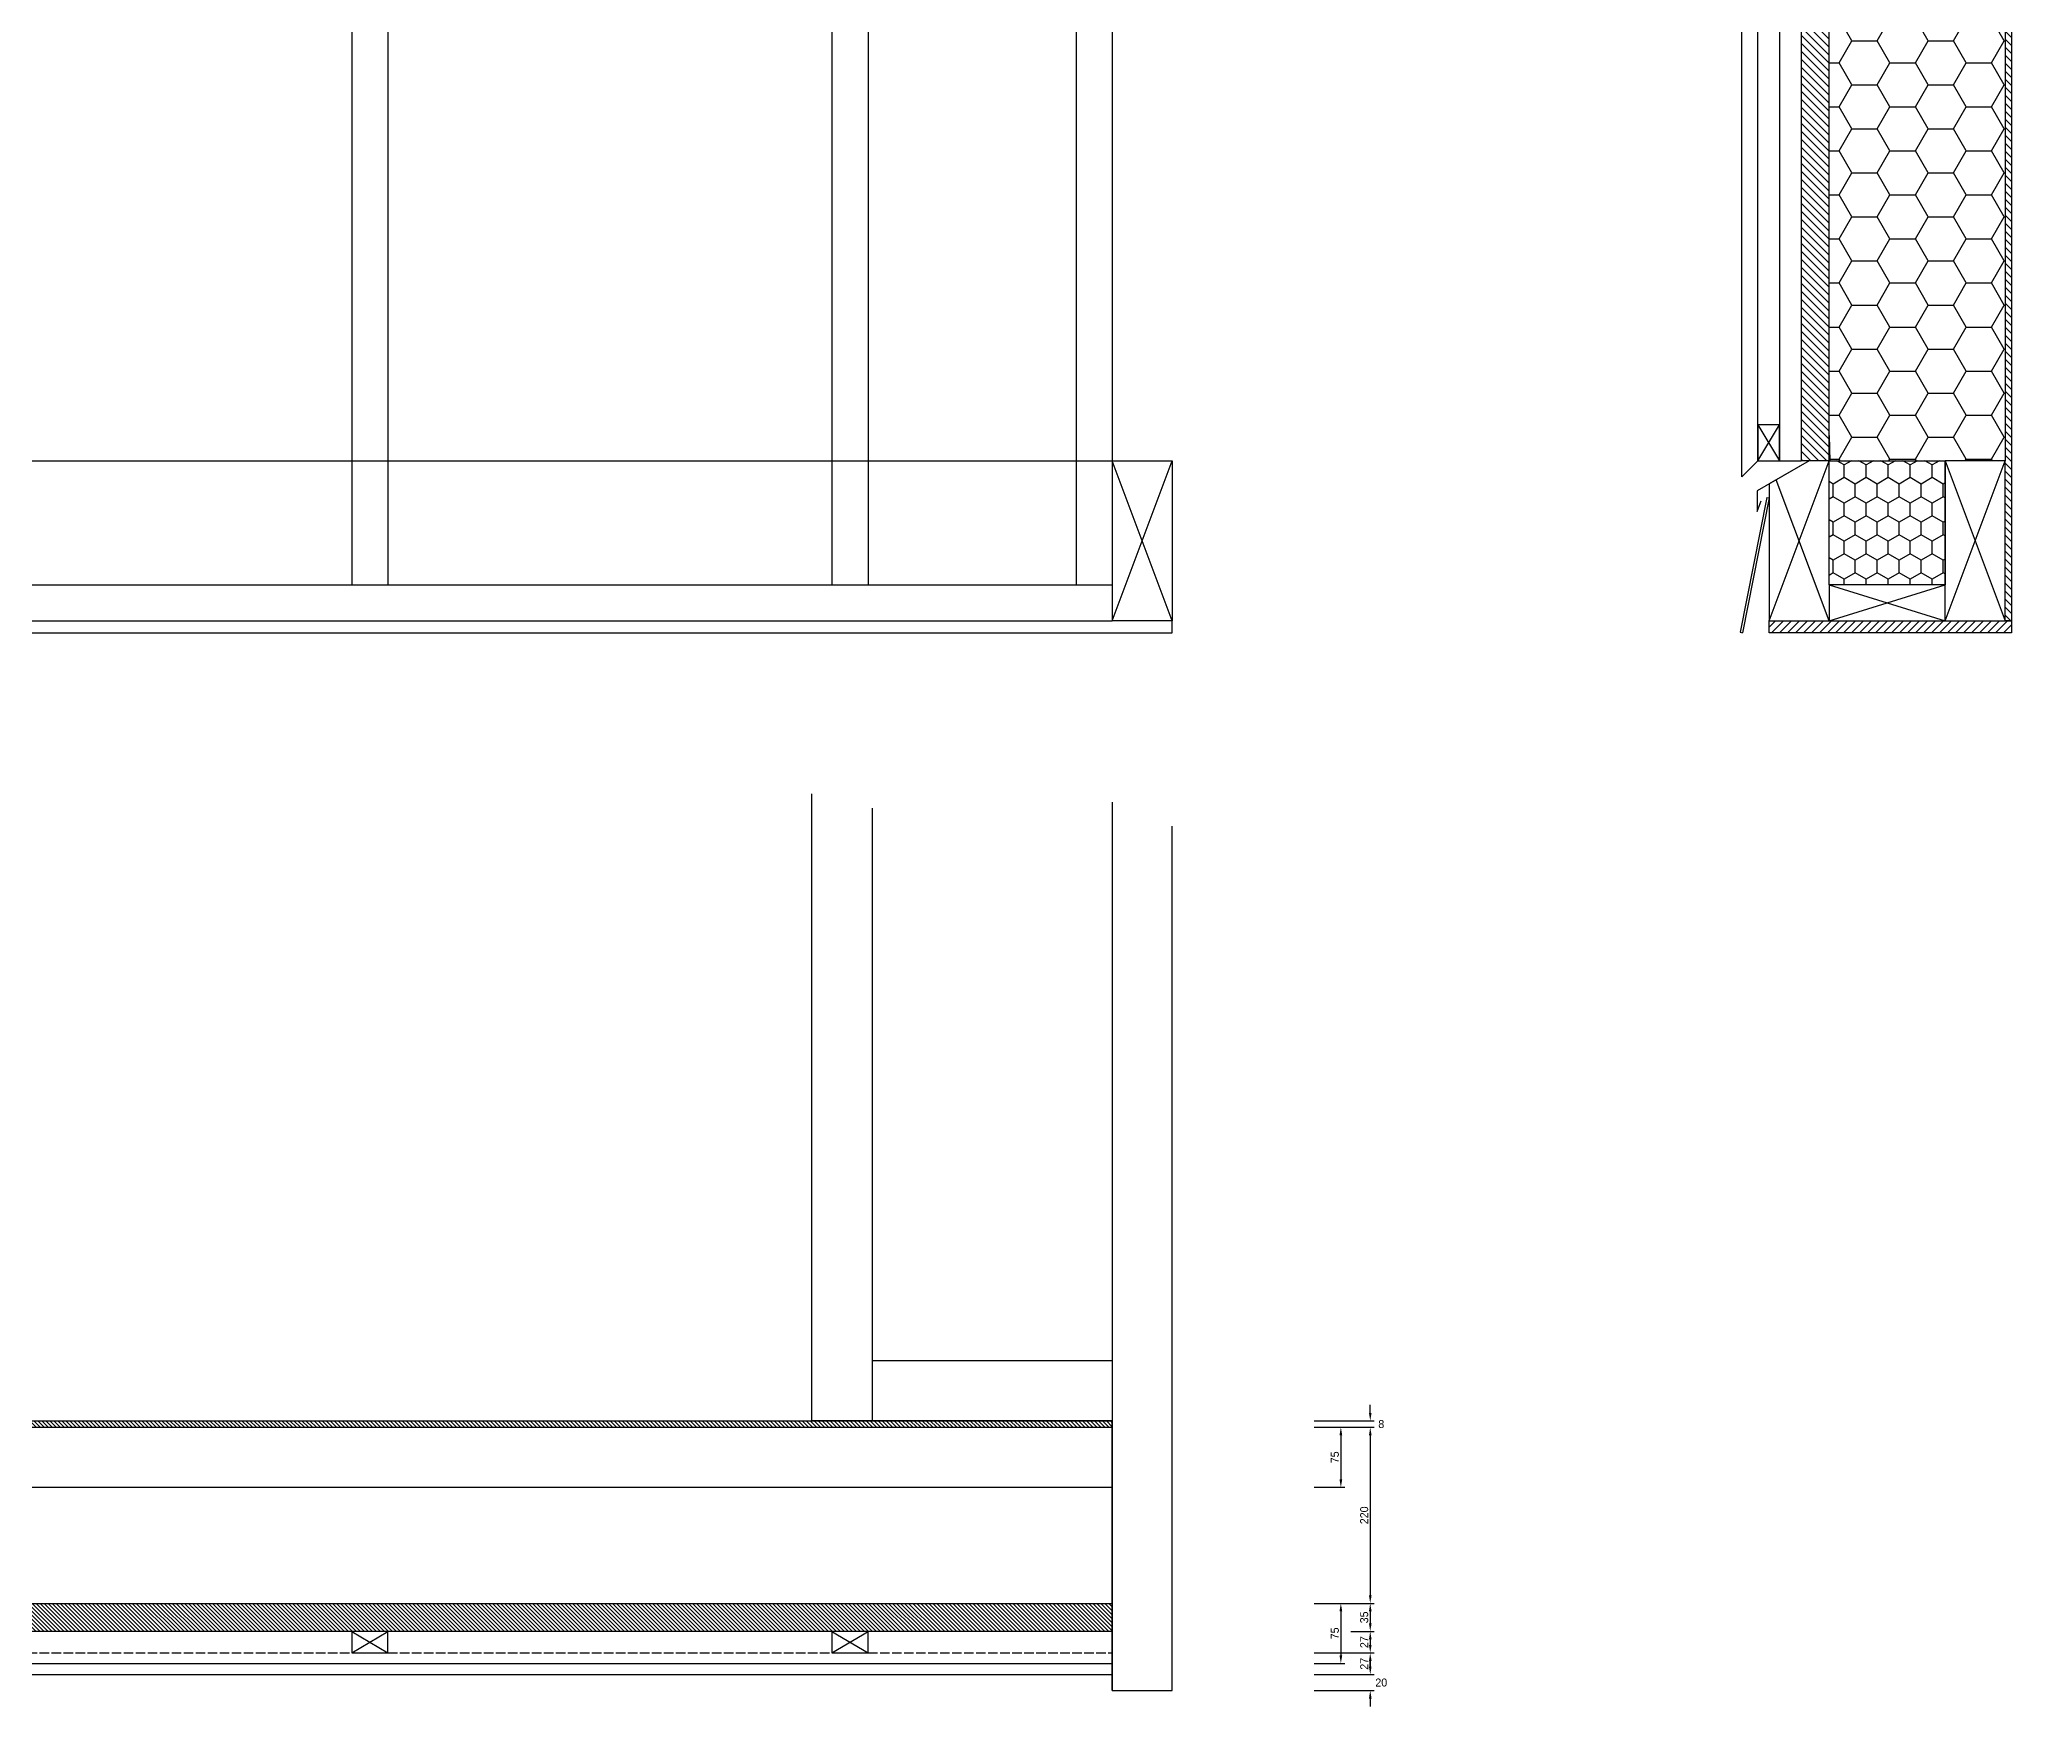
# Model space of a CAD drawing. Header units: millimetres. Extents: x -21175 to -1372, y -2274 to 1893.
# Drawn here: x -3836 to -1372, y -2274 to -190 of the extents above; entities that cross this region are included whole.
import ezdxf

# ---------------------------------------------------------------- set-up
doc = ezdxf.new("R2010")
doc.units = ezdxf.units.MM
doc.linetypes.add('ACAD_ISO02W100', pattern=[15, 12, -3])
doc.layers.get('0').update_dxf_attribs({"lineweight": 25, "true_color": 0xffffff})
doc.layers.get('Defpoints').update_dxf_attribs({"true_color": 0xffffff})
for name, color, linetype, lineweight, true_color in [('ardoise', 253, 'Continuous', 25, 0xa0a0a4), ('cotes', 178, 'Continuous', 25, 0x000000), ('larmier', 1, 'Continuous', 25, 0xff0000), ('Madrier', 1, 'Continuous', 25, 0xff0000)]:
    doc.layers.add(name, color=color, linetype=linetype, lineweight=lineweight, true_color=true_color)
doc.styles.add('QCADDimTextStyle', font='txt')
doc.dimstyles.new('QCADDimStyle', dxfattribs={"dimtxt": 10, "dimasz": 10, "dimexe": 5, "dimexo": 2.5, "dimgap": 2.5, "dimtad": 1, "dimtoh": 1, "dimdec": 4, "dimzin": 0, "dimdsep": 46, "dimtxsty": 'QCADDimTextStyle', "dimcen": 0.09, "dimadec": 0, "dimazin": 0, "dimtfac": 1, "dimtdec": 4, "dimtofl": 0, "dimtmove": 0, "dimatfit": 3, "dimfxl": 1, "dimtolj": 1, "dimtzin": 0, "dimarcsym": 0})

# ---------------------------------------------------------------- blocks, each defined once
blk = doc.blocks.new('tasseau')
for p, q in [((0, 45), (-27, 45)), ((-27, 45), (-27, 0)), ((-27, 0), (0, 45)), ((-27, 45), (0, 0)), ((0, 0), (0, 45)), ((-27, 0), (0, 0))]:
    blk.add_line(p, q)
blk = doc.blocks.new('*D7')
at = {"layer": 'cotes', "color": 0, "lineweight": -2}
for p, q in [((-2173.3, -1907), (-2173.3, -1897)), ((-2243.3, -1917), (-2168.3, -1917)), ((-2243.3, -1925), (-2168.3, -1925)), ((-2173.3, -1935), (-2173.3, -1945))]:
    blk.add_line(p, q, dxfattribs=at)
at = {"layer": 'cotes', "color": 0}
for points in [[(-2174.9, -1907), (-2171.6, -1907), (-2173.3, -1917)], [(-2171.6, -1935), (-2174.9, -1935), (-2173.3, -1925)]]:
    blk.add_solid(points, dxfattribs=at)
at = {"layer": 'Defpoints', "color": 0}
for p in [(-2245.8, -1917), (-2245.8, -1925), (-2173.3, -1925)]:
    blk.add_point(p, dxfattribs=at)
at = {"layer": 'cotes', "color": 0, "insert": (-2159.5, -1921), "char_height": 10, "attachment_point": 5, "style": 'QCADDimTextStyle'}
blk.add_mtext('\\A1;8', dxfattribs=at)
blk = doc.blocks.new('*D8')
at = {"layer": 'cotes', "color": 0, "lineweight": -2}
for p, q in [((-2243.3, -1925), (-2205, -1925)), ((-2210, -1935), (-2210, -1990)), ((-2243.3, -2000), (-2205, -2000))]:
    blk.add_line(p, q, dxfattribs=at)
at = {"layer": 'cotes', "color": 0}
for points in [[(-2208.3, -1935), (-2211.7, -1935), (-2210, -1925)], [(-2211.7, -1990), (-2208.3, -1990), (-2210, -2000)]]:
    blk.add_solid(points, dxfattribs=at)
at = {"layer": 'Defpoints', "color": 0}
for p in [(-2245.8, -1925), (-2245.8, -2000), (-2210, -2000)]:
    blk.add_point(p, dxfattribs=at)
at = {"layer": 'cotes', "color": 0, "insert": (-2217.5, -1962.5), "char_height": 10, "attachment_point": 5, "rotation": 90, "style": 'QCADDimTextStyle'}
blk.add_mtext('\\A1;75', dxfattribs=at)
blk = doc.blocks.new('*D9')
at = {"layer": 'cotes', "color": 0, "lineweight": -2}
for p, q in [((-2243.3, -1925), (-2168.3, -1925)), ((-2173.3, -1935), (-2173.3, -2135)), ((-2243.3, -2145), (-2168.3, -2145))]:
    blk.add_line(p, q, dxfattribs=at)
at = {"layer": 'cotes', "color": 0}
for points in [[(-2171.6, -1935), (-2174.9, -1935), (-2173.3, -1925)], [(-2174.9, -2135), (-2171.6, -2135), (-2173.3, -2145)]]:
    blk.add_solid(points, dxfattribs=at)
at = {"layer": 'Defpoints', "color": 0}
for p in [(-2245.8, -1925), (-2245.8, -2145), (-2173.3, -2145)]:
    blk.add_point(p, dxfattribs=at)
at = {"layer": 'cotes', "color": 0, "insert": (-2180.8, -2035), "char_height": 10, "attachment_point": 5, "rotation": 90, "style": 'QCADDimTextStyle'}
blk.add_mtext('\\A1;220', dxfattribs=at)
blk = doc.blocks.new('*D10')
at = {"layer": 'cotes', "color": 0, "lineweight": -2}
for p, q in [((-2197.5, -2145), (-2168.3, -2145)), ((-2173.3, -2155), (-2173.3, -2170)), ((-2197.5, -2180), (-2168.3, -2180))]:
    blk.add_line(p, q, dxfattribs=at)
at = {"layer": 'cotes', "color": 0}
for points in [[(-2171.6, -2155), (-2174.9, -2155), (-2173.3, -2145)], [(-2174.9, -2170), (-2171.6, -2170), (-2173.3, -2180)]]:
    blk.add_solid(points, dxfattribs=at)
at = {"layer": 'Defpoints', "color": 0}
for p in [(-2200, -2145), (-2200, -2180), (-2173.3, -2180)]:
    blk.add_point(p, dxfattribs=at)
at = {"layer": 'cotes', "color": 0, "insert": (-2180.8, -2162.5), "char_height": 10, "attachment_point": 5, "rotation": 90, "style": 'QCADDimTextStyle'}
blk.add_mtext('\\A1;35', dxfattribs=at)
blk = doc.blocks.new('*D11')
at = {"layer": 'cotes', "color": 0, "lineweight": -2}
for p, q in [((-2243.3, -2145), (-2205, -2145)), ((-2210, -2155), (-2210, -2210)), ((-2243.3, -2220), (-2205, -2220))]:
    blk.add_line(p, q, dxfattribs=at)
at = {"layer": 'cotes', "color": 0}
for points in [[(-2208.3, -2155), (-2211.7, -2155), (-2210, -2145)], [(-2211.7, -2210), (-2208.3, -2210), (-2210, -2220)]]:
    blk.add_solid(points, dxfattribs=at)
at = {"layer": 'Defpoints', "color": 0}
for p in [(-2245.8, -2145), (-2245.8, -2220), (-2210, -2220)]:
    blk.add_point(p, dxfattribs=at)
at = {"layer": 'cotes', "color": 0, "insert": (-2217.5, -2182.5), "char_height": 10, "attachment_point": 5, "rotation": 90, "style": 'QCADDimTextStyle'}
blk.add_mtext('\\A1;75', dxfattribs=at)
blk = doc.blocks.new('*D12')
at = {"layer": 'cotes', "color": 0, "lineweight": -2}
for p, q in [((-2195, -2180), (-2168.3, -2180)), ((-2173.3, -2190), (-2173.3, -2197)), ((-2195, -2207), (-2168.3, -2207))]:
    blk.add_line(p, q, dxfattribs=at)
at = {"layer": 'cotes', "color": 0}
for points in [[(-2171.6, -2190), (-2174.9, -2190), (-2173.3, -2180)], [(-2174.9, -2197), (-2171.6, -2197), (-2173.3, -2207)]]:
    blk.add_solid(points, dxfattribs=at)
at = {"layer": 'Defpoints', "color": 0}
for p in [(-2197.5, -2180), (-2197.5, -2207), (-2173.3, -2207)]:
    blk.add_point(p, dxfattribs=at)
at = {"layer": 'cotes', "color": 0, "insert": (-2180.8, -2193.5), "char_height": 10, "attachment_point": 5, "rotation": 90, "style": 'QCADDimTextStyle'}
blk.add_mtext('\\A1;27', dxfattribs=at)
blk = doc.blocks.new('*D13')
at = {"layer": 'cotes', "color": 0, "lineweight": -2}
for p, q in [((-2243.3, -2207), (-2168.3, -2207)), ((-2173.3, -2217), (-2173.3, -2224)), ((-2243.3, -2234), (-2168.3, -2234))]:
    blk.add_line(p, q, dxfattribs=at)
at = {"layer": 'cotes', "color": 0}
for points in [[(-2171.6, -2217), (-2174.9, -2217), (-2173.3, -2207)], [(-2174.9, -2224), (-2171.6, -2224), (-2173.3, -2234)]]:
    blk.add_solid(points, dxfattribs=at)
at = {"layer": 'Defpoints', "color": 0}
for p in [(-2245.8, -2207), (-2245.8, -2234), (-2173.3, -2234)]:
    blk.add_point(p, dxfattribs=at)
at = {"layer": 'cotes', "color": 0, "insert": (-2180.8, -2220.5), "char_height": 10, "attachment_point": 5, "rotation": 90, "style": 'QCADDimTextStyle'}
blk.add_mtext('\\A1;27', dxfattribs=at)
blk = doc.blocks.new('*D14')
at = {"layer": 'cotes', "color": 0, "lineweight": -2}
for p, q in [((-2173.3, -2224), (-2173.3, -2214)), ((-2243.3, -2234), (-2168.3, -2234)), ((-2243.3, -2254), (-2168.3, -2254)), ((-2173.3, -2264), (-2173.3, -2274))]:
    blk.add_line(p, q, dxfattribs=at)
at = {"layer": 'cotes', "color": 0}
for points in [[(-2174.9, -2224), (-2171.6, -2224), (-2173.3, -2234)], [(-2171.6, -2264), (-2174.9, -2264), (-2173.3, -2254)]]:
    blk.add_solid(points, dxfattribs=at)
at = {"layer": 'Defpoints', "color": 0}
for p in [(-2245.8, -2234), (-2173.3, -2234), (-2245.8, -2254)]:
    blk.add_point(p, dxfattribs=at)
at = {"layer": 'cotes', "color": 0, "insert": (-2159.5, -2244), "char_height": 10, "attachment_point": 5, "style": 'QCADDimTextStyle'}
blk.add_mtext('\\A1;20', dxfattribs=at)
blk = doc.blocks.new('tasseau_plan')
for p, q in [((45, 0), (0, 0)), ((0, 0), (0, -27)), ((0, -27), (45, 0)), ((0, 0), (45, -27)), ((45, -27), (45, 0)), ((0, -27), (45, -27))]:
    blk.add_line(p, q)
blk = doc.blocks.new('montant')
for p, q in [((0, 2765), (0, 0)), ((0, 2765), (45, 2765)), ((45, 2765), (45, 0)), ((0, 0), (45, 0))]:
    blk.add_line(p, q)

msp = doc.modelspace()

# ---------------------------------------------------------------- hatches: boundary and pattern name
h = msp.add_hatch()
h.set_pattern_fill('JIS_WOOD', color=256, scale=10, angle=90, style=0)
h.paths.add_polyline_path([(-1600, -717), (-1635, -717), (-1635, 1583), (-1600, 1583)], flags=0)
at = {"true_color": 0xffff00}
h = msp.add_hatch(dxfattribs=at)
h.set_pattern_fill('HONEY', color=2, scale=10, style=0)
h.paths.add_polyline_path([(-1455, -717), (-1600, -717), (-1600, 1583), (-1380, 1583), (-1380, -717), (-1455, -717)], flags=0)
h = msp.add_hatch()
h.set_pattern_fill('JIS_WOOD', color=256, scale=10, angle=90, style=0)
h.paths.add_polyline_path([(-1380, -917), (-1380, -717), (-1380, 1583), (-1372, 1583), (-1372, -917)], flags=0)
at = {"true_color": 0xff7f00}
h = msp.add_hatch(dxfattribs=at)
h.set_pattern_fill('HONEY', color=30, scale=5, angle=90, style=0)
h.paths.add_polyline_path([(-1600, -717), (-1455, -717), (-1455, -872), (-1600, -872)], flags=0)
h = msp.add_hatch()
h.set_pattern_fill('JIS_WOOD', color=256, scale=10, style=0)
h.paths.add_polyline_path([(-1675, -917), (-1372, -917), (-1372, -932), (-1675, -932)], flags=0)
h = msp.add_hatch()
h.set_pattern_fill('JIS_WOOD', color=256, scale=5, angle=90, style=0)
h.paths.add_polyline_path([(-20245.79555, -1917), (-2495.79555, -1917), (-2495.79555, -1925), (-20245.79555, -1925)], flags=0)
h = msp.add_hatch()
h.set_pattern_fill('JIS_WOOD', color=256, scale=5, angle=90, style=0)
h.paths.add_polyline_path([(-2495.79555, -2180), (-2495.79555, -2145), (-20320.68919, -2144.88086), (-20320.79555, -2180)], flags=0)

# ---------------------------------------------------------------- linework, layer by layer
for p, q in [((-2540.79555, 1893), (-2540.79555, -872)), ((-2495.79555, 1893), (-2495.79555, -872)), ((-1662, 1583), (-1662, -717)), ((-1635, 1583), (-1635, -717)), ((-1600, -717), (-1600, 1583)), ((-1380, 1583), (-1380, -717)), ((-1372, 1583), (-1372, -917)), ((-1709, -737), (-1709, 1183)), ((-1689, -717), (-1689, 1128)), ((-1709, -737), (-1689, -717)), ((-1675, -917), (-1600, -717)), ((-1625, -717), (-1675, -745.86751)), ((-1662, -717), (-1635, -717)), ((-1600, -717), (-1635, -717)), ((-1600, -872), (-1600, -717)), ((-1600, -717), (-1455, -717)), ((-1380, -717), (-1455, -717)), ((-1455, -717), (-1455, -872)), ((-1455, -917), (-1380, -717)), ((-1455, -717), (-1380, -917)), ((-1455, -872), (-1455, -717)), ((-1380, -917), (-1380, -717)), ((-1675, -745.86751), (-1675, -917)), ((-1600, -917), (-1666.10131, -740.72985)), ((-20245.79555, -872), (-2495.79555, -872)), ((-2495.79555, -872), (-2495.79555, -917)), ((-1455, -872), (-1600, -872)), ((-1600, -872), (-1600, -917)), ((-1600, -917), (-1455, -872)), ((-1600, -872), (-1455, -917)), ((-1455, -917), (-1455, -872)), ((-20245.79555, -917), (-2495.79555, -917)), ((-20245.79555, -932), (-2420.79555, -932)), ((-2420.79555, -932), (-2420.79555, -917)), ((-1675, -917), (-1600, -917)), ((-1675, -917), (-1372, -917)), ((-1675, -932), (-1675, -917)), ((-1372, -932), (-1675, -932)), ((-1600, -917), (-1455, -917)), ((-1455, -917), (-1380, -917)), ((-1372, -917), (-1380, -917)), ((-1372, -917), (-1372, -932)), ((-20245.79555, -1917), (-2495.79555, -1917)), ((-2495.79555, -1925), (-2495.79555, -1917)), ((-2495.79555, -2000), (-2495.79555, -1925)), ((-2495.79555, -2145), (-2495.79555, -1925)), ((-2495.79555, -2207), (-2495.79555, -2145)), ((-2495.79555, -2180), (-20320.79555, -2180)), ((-2495.79555, -2220), (-2495.79555, -2207)), ((-20320.79555, -2234), (-2495.79555, -2234)), ((-2495.79555, -2234), (-2495.79555, -2220)), ((-2495.79555, -2254), (-2495.79555, -2234))]:
    msp.add_line(p, q)
at = {"linetype": 'ACAD_ISO02W100'}
msp.add_line((-20320.79555, -2207), (-2495.79555, -2207), dxfattribs=at)
at = {"layer": 'ardoise'}
for p, q in [((-1677.94354, -762.83526), (-1711.12108, -931.42071)), ((-1675, -763.41454), (-1708.17754, -932)), ((-1677.94354, -762.83526), (-1675, -763.41454)), ((-1711.12108, -931.42071), (-1708.17754, -932))]:
    msp.add_line(p, q, dxfattribs=at)
at = {"layer": 'larmier'}
for p, q in [((-1600, -685.54068), (-1598.98923, -717)), ((-1625, -717), (-1689.95191, -754.5)), ((-1598.98923, -717), (-1625, -717)), ((-1689.95191, -754.5), (-1689.95191, -780.63249)), ((-1689.95191, -780.63249), (-1685, -767))]:
    msp.add_line(p, q, dxfattribs=at)
at = {"layer": 'Madrier'}
for p, q in [((-20245.79555, -717), (-2495.79555, -717)), ((-2495.79555, -717), (-2495.79555, -917)), ((-2495.79555, -717), (-2420.79555, -717)), ((-2420.79555, -917), (-2495.79555, -717)), ((-2495.79555, -917), (-2420.79555, -717)), ((-2420.79555, -717), (-2420.79555, -917)), ((-20245.79555, -917), (-2495.79555, -917)), ((-2420.79555, -917), (-2495.79555, -917)), ((-2870.79555, -1917), (-2870.79555, -1133.1959)), ((-2795.79555, -1151.3677), (-2795.79555, -1917)), ((-2495.79555, -1143.86828), (-2495.79555, -2254)), ((-2420.79555, -2254), (-2420.79555, -1173.87282)), ((-2495.79555, -1842), (-2795.79555, -1842)), ((-2795.79555, -1917), (-2870.79555, -1917)), ((-2495.79555, -1917), (-2795.79555, -1917)), ((-20245.79555, -1925), (-2495.79555, -1925)), ((-20200.79555, -2000), (-2495.79555, -2000)), ((-20245.79555, -2145), (-2495.79555, -2145)), ((-20245.79555, -2220), (-2495.79555, -2220)), ((-2495.79555, -2254), (-2420.79555, -2254))]:
    msp.add_line(p, q, dxfattribs=at)

# ---------------------------------------------------------------- block references
for name, p in [('montant', (-3445.79555, -872)), ('montant', (-2845.79555, -872)), ('tasseau', (-1662, -717)), ('tasseau_plan', (-3445.79555, -2180)), ('tasseau_plan', (-2845.79555, -2180))]:
    msp.add_blockref(name, p)

# ---------------------------------------------------------------- dimensions: what is measured, and where the dimension line sits
at = {"layer": 'cotes'}
for base, p1, p2, picture, middle in [((-2173.27282, -1925), (-2245.79555, -1917), (-2245.79555, -1925), '*D7', (-2159.52282, -1921)), ((-2210, -2000), (-2245.79555, -1925), (-2245.79555, -2000), '*D8', (-2217.5, -1962.5)), ((-2173.27282, -2145), (-2245.79555, -1925), (-2245.79555, -2145), '*D9', (-2180.77282, -2035)), ((-2210, -2220), (-2245.79555, -2145), (-2245.79555, -2220), '*D11', (-2217.5, -2182.5)), ((-2173.27282, -2180), (-2200, -2145), (-2200, -2180), '*D10', (-2180.77282, -2162.5)), ((-2173.27282, -2207), (-2197.5, -2180), (-2197.5, -2207), '*D12', (-2180.77282, -2193.5)), ((-2173.27282, -2234), (-2245.79555, -2207), (-2245.79555, -2234), '*D13', (-2180.77282, -2220.5)), ((-2173.27282, -2234), (-2245.79555, -2254), (-2245.79555, -2234), '*D14', (-2159.52282, -2244))]:
    dim = msp.add_linear_dim(base=base, p1=p1, p2=p2, angle=90, dimstyle='QCADDimStyle', override={"dimtxt": 10, "dimasz": 10, "dimexe": 5, "dimexo": 2.5, "dimgap": 2.5, "dimzin": 8, "dimclrd": 0, "dimclre": 0, "dimclrt": 0, "dimazin": 2, "dimtmove": 2}, dxfattribs=at)
    dim.commit()
    dim.dimension.update_dxf_attribs({"geometry": picture, "text_midpoint": middle})

doc.saveas('drawing.dxf')
